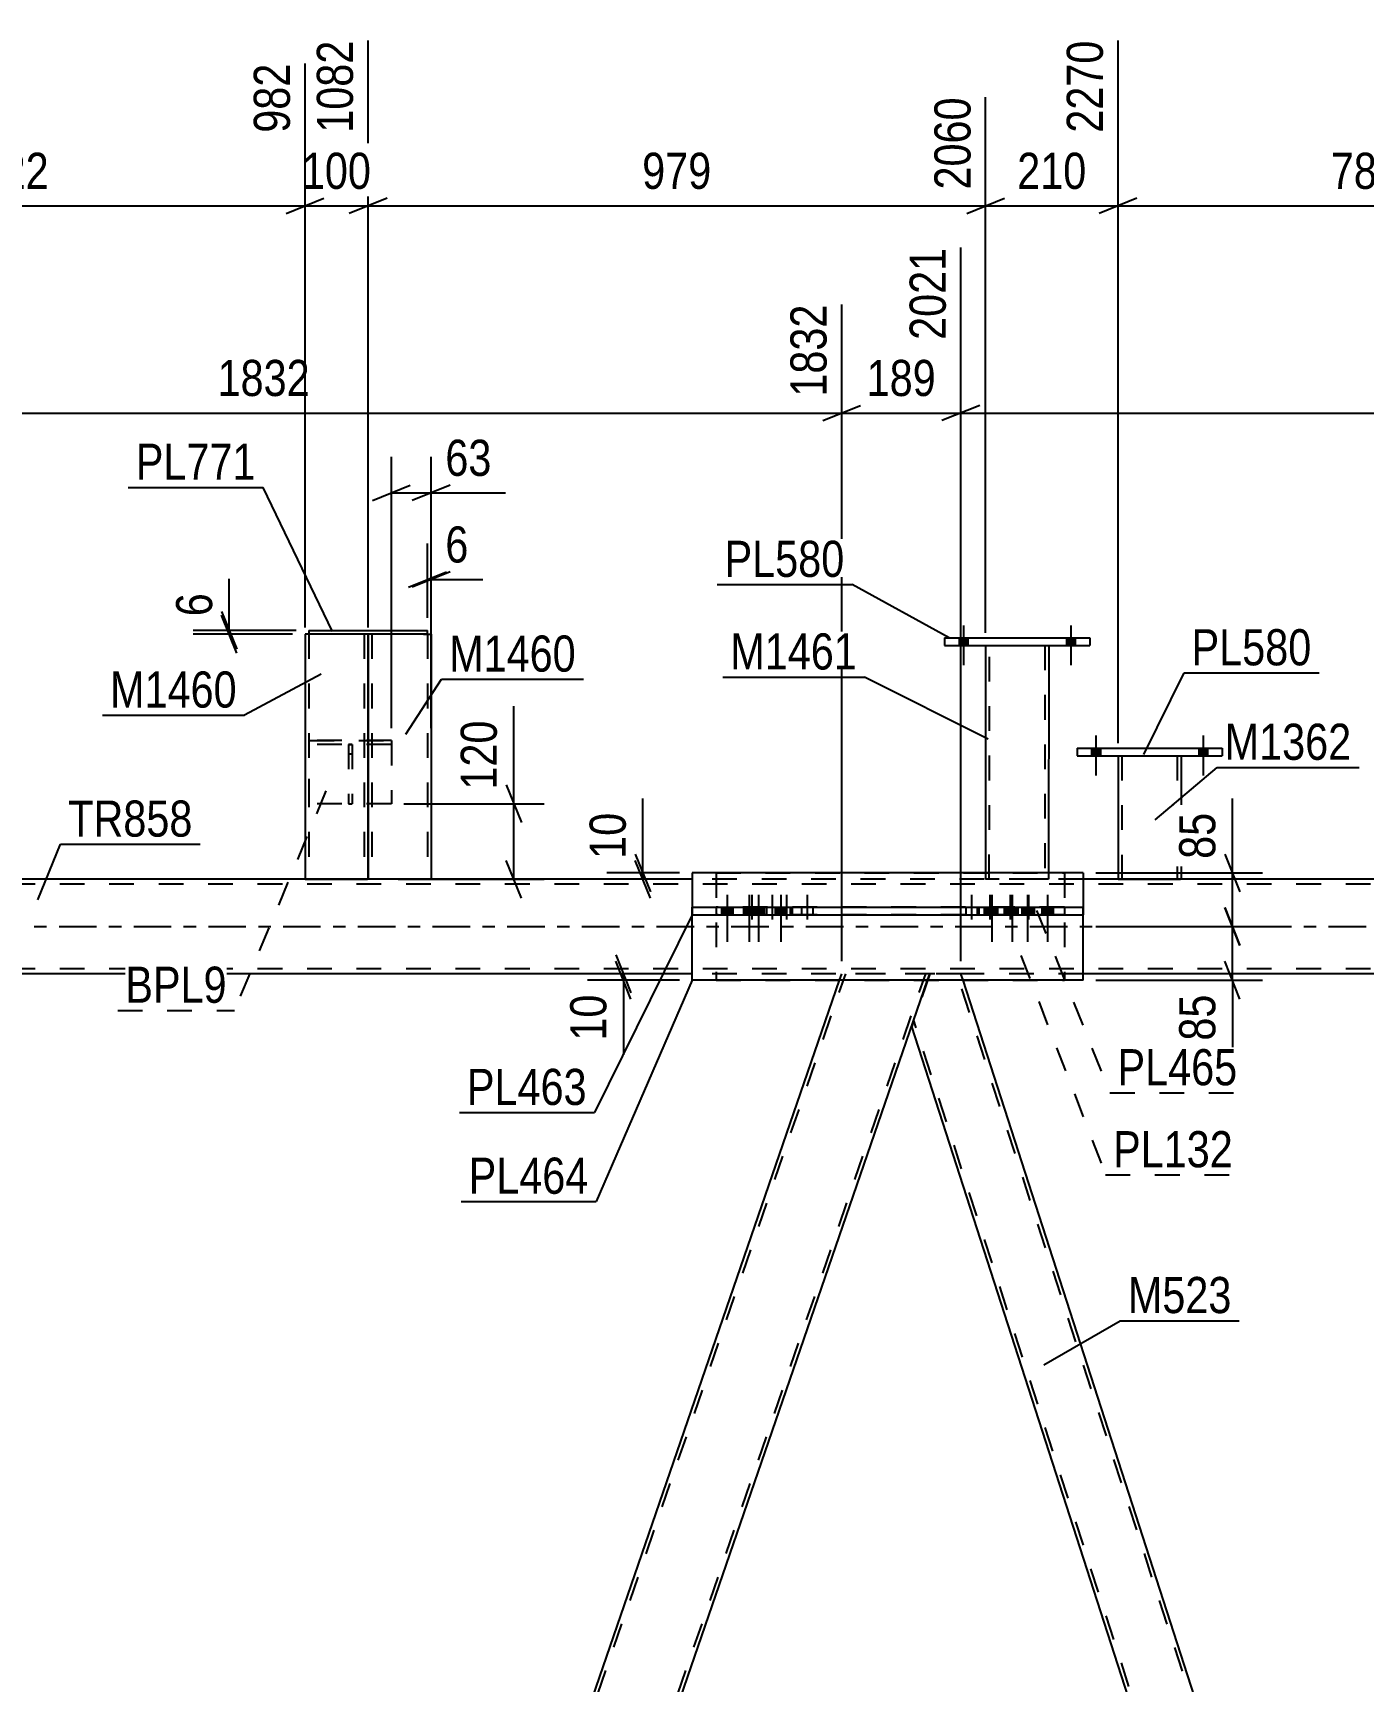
# Model space of a CAD drawing. Header units: millimetres. Extents: x 0 to 1189, y 0 to 841.
# Drawn here: x 182.4 to 287.8, y 550.2 to 680.8 of the extents above; entities that cross this region are included whole.
import ezdxf

# ---------------------------------------------------------------- set-up
doc = ezdxf.new("R2010")
doc.units = ezdxf.units.MM
doc.linetypes.add('DXK_LINE_DOT2', pattern=[3.9198, 1.9599, -1.9599])
doc.linetypes.add('DXK_LINE_DOT3', pattern=[5.9187, 2.979, -0.9799, 0.9799, -0.9799])
doc.styles.add('Arial Narrow', font='ARIALN.TTF', dxfattribs={"height": 0.2})

# ---------------------------------------------------------------- blocks, each defined once
blk = doc.blocks.new('Part-570348649-6317 - 6197')
at = {"color": 2, "linetype": 'Continuous'}
for p, q in [((234.68, 613.74), (154.91, 613.74)), ((342.71, 613.74), (265.67, 613.74)), ((234.68, 606.24), (154.91, 606.24)), ((342.71, 606.24), (265.67, 606.24))]:
    blk.add_line(p, q, dxfattribs=at)
at = {"color": 7, "linetype": 'DXK_LINE_DOT2'}
for p, q in [((1068.48, 613.34), (154.91, 613.34)), ((265.67, 613.74), (234.68, 613.74)), ((1068.48, 606.64), (154.91, 606.64)), ((265.67, 606.24), (234.68, 606.24))]:
    blk.add_line(p, q, dxfattribs=at)
at = {"color": 7, "linetype": 'DXK_LINE_DOT3'}
blk.add_line((154.91, 609.99), (1068.48, 609.99), dxfattribs=at)
blk = doc.blocks.new('Part-570348649-6438 - 6197')
at = {"color": 2, "linetype": 'Continuous'}
for p, q in [((265.18, 624.13), (265.18, 623.53)), ((265.18, 624.13), (276.68, 624.13)), ((265.18, 623.53), (276.68, 623.53)), ((276.68, 624.13), (276.68, 623.53))]:
    blk.add_line(p, q, dxfattribs=at)
blk = doc.blocks.new('Part-570348649-6253 - 6197')
at = {"color": 2, "linetype": 'Continuous'}
for p, q in [((265.67, 614.24), (234.68, 614.24)), ((234.68, 614.24), (234.68, 611.52)), ((265.67, 614.24), (265.67, 611.52)), ((234.68, 605.74), (234.68, 610.92)), ((265.67, 605.74), (265.67, 610.92)), ((265.67, 605.74), (234.68, 605.74))]:
    blk.add_line(p, q, dxfattribs=at)
at = {"color": 7, "linetype": 'DXK_LINE_DOT2'}
for p, q in [((234.68, 610.92), (234.68, 611.52)), ((265.67, 610.92), (265.67, 611.52))]:
    blk.add_line(p, q, dxfattribs=at)
blk = doc.blocks.new('Part-570348649-6284 - 6197')
at = {"color": 7, "linetype": 'DXK_LINE_DOT2'}
for p, q in [((264.18, 611.52), (236.58, 611.52)), ((236.58, 611.52), (236.58, 610.92)), ((242.45, 611.52), (242.45, 610.92)), ((257.43, 610.92), (257.43, 611.52)), ((264.18, 611.52), (264.18, 610.92)), ((264.18, 610.92), (236.58, 610.92))]:
    blk.add_line(p, q, dxfattribs=at)
blk = doc.blocks.new('Part-570348649-6286 - 6197')
at = {"color": 7, "linetype": 'DXK_LINE_DOT2'}
for p, q in [((207.44, 624.43), (207.74, 624.43)), ((207.44, 624.43), (207.44, 619.73)), ((207.74, 624.43), (207.44, 624.43)), ((207.44, 623.68), (207.74, 623.68)), ((207.74, 624.43), (207.74, 619.73)), ((207.44, 619.73), (207.74, 619.73))]:
    blk.add_line(p, q, dxfattribs=at)
blk = doc.blocks.new('Part-570348649-6433 - 6197')
at = {"color": 2, "linetype": 'Continuous'}
for p, q in [((268.43, 623.53), (268.43, 613.74)), ((273.43, 623.53), (273.43, 613.74)), ((268.43, 613.74), (273.38, 613.74)), ((273.43, 613.74), (273.38, 613.74))]:
    blk.add_line(p, q, dxfattribs=at)
at = {"color": 7, "linetype": 'DXK_LINE_DOT2'}
for p, q in [((268.43, 623.53), (273.43, 623.53)), ((268.73, 623.53), (268.73, 613.74)), ((273.13, 623.53), (273.13, 613.74)), ((273.04, 613.74), (273.06, 613.74)), ((273.06, 613.74), (273.11, 613.74)), ((273.11, 613.74), (273.13, 613.74))]:
    blk.add_line(p, q, dxfattribs=at)
blk = doc.blocks.new('Part-570348649-6377 - 6197')
at = {"color": 7, "linetype": 'DXK_LINE_DOT2'}
for p, q in [((253.51, 606.24), (252.08, 602.07)), ((255.98, 606.24), (253.51, 606.24)), ((302.46, 461.45), (255.67, 606.24)), ((256.15, 605.74), (255.98, 606.24)), ((299.43, 456.51), (252.24, 602.54)), ((300.76, 456.51), (302.62, 461.92)), ((299.12, 456.51), (298.95, 457.01)), ((300.76, 456.51), (299.12, 456.51))]:
    blk.add_line(p, q, dxfattribs=at)
at = {"color": 2, "linetype": 'Continuous'}
for p, q in [((302.62, 461.92), (256.15, 605.74)), ((298.95, 457.01), (252.08, 602.07))]:
    blk.add_line(p, q, dxfattribs=at)
blk = doc.blocks.new('Part-570348649-6382 - 6197')
at = {"color": 7, "linetype": 'DXK_LINE_DOT2'}
for p, q in [((195.31, 456.5), (246.85, 606.24)), ((201.66, 456.5), (253.19, 606.24)), ((246.36, 605.74), (246.53, 606.24)), ((253.51, 606.24), (246.53, 606.24)), ((253.34, 605.74), (253.51, 606.24)), ((195, 456.5), (195.17, 457)), ((201.98, 456.5), (195, 456.5)), ((201.98, 456.5), (202.15, 457))]:
    blk.add_line(p, q, dxfattribs=at)
at = {"color": 2, "linetype": 'Continuous'}
for p, q in [((195.17, 457), (246.36, 605.74)), ((202.15, 457), (253.34, 605.74))]:
    blk.add_line(p, q, dxfattribs=at)
blk = doc.blocks.new('Part-570348649-6422 - 6197')
at = {"color": 2, "linetype": 'Continuous'}
for p, q in [((204, 633.17), (204, 613.74)), ((208.91, 633.17), (204, 633.17)), ((209, 633.17), (209, 613.74)), ((204, 613.74), (208.95, 613.74)), ((209, 613.74), (208.95, 613.74))]:
    blk.add_line(p, q, dxfattribs=at)
at = {"color": 7, "linetype": 'DXK_LINE_DOT2'}
for p, q in [((204.3, 633.17), (204.3, 613.74)), ((208.67, 633.17), (208.7, 633.17)), ((208.7, 633.17), (208.7, 613.74)), ((208.95, 633.17), (208.91, 633.17)), ((208.95, 633.17), (208.91, 633.17)), ((209, 633.17), (208.95, 633.17)), ((208.95, 633.17), (209, 633.17)), ((208.67, 613.74), (208.7, 613.74))]:
    blk.add_line(p, q, dxfattribs=at)
blk = doc.blocks.new('Part-570348649-6427 - 6197')
at = {"color": 2, "linetype": 'Continuous'}
for p, q in [((204.3, 633.47), (204.3, 633.17)), ((204.3, 633.47), (213.7, 633.47)), ((209.09, 633.17), (208.91, 633.17)), ((213.7, 633.17), (213.7, 633.47))]:
    blk.add_line(p, q, dxfattribs=at)
at = {"color": 7, "linetype": 'DXK_LINE_DOT2'}
for p, q in [((204.3, 633.47), (213.7, 633.47)), ((208.91, 633.17), (204.3, 633.17)), ((213.7, 633.17), (204.3, 633.17)), ((213.7, 633.17), (209.09, 633.17))]:
    blk.add_line(p, q, dxfattribs=at)
blk = doc.blocks.new('Part-570348649-6570 - 6197')
at = {"color": 2, "linetype": 'Continuous'}
for p, q in [((234.68, 611.52), (265.67, 611.52)), ((234.68, 611.52), (234.68, 610.92)), ((239.97, 610.92), (239.97, 611.52)), ((259.55, 611.52), (259.55, 610.92)), ((265.67, 611.52), (265.67, 610.92)), ((234.68, 610.92), (265.67, 610.92))]:
    blk.add_line(p, q, dxfattribs=at)
blk = doc.blocks.new('Bolt-570348649-6655 - 6197')
at = {"linetype": 'Continuous'}
for points in [[(255.84, 632.27), (256.54, 632.27), (256.54, 632.87), (255.84, 632.87)], [(255.84, 632.27), (256.54, 632.27), (256.54, 632.87), (255.84, 632.87)], [(264.34, 632.27), (265.04, 632.27), (265.04, 632.87), (264.34, 632.87)], [(264.34, 632.27), (265.04, 632.27), (265.04, 632.87), (264.34, 632.87)]]:
    blk.add_hatch(color=1, dxfattribs=at).paths.add_polyline_path(points)
at = {"color": 1, "linetype": 'Continuous'}
for p, q in [((256.19, 633.87), (256.19, 630.72)), ((256.19, 633.87), (256.19, 630.72)), ((264.69, 633.87), (264.69, 630.72)), ((264.69, 633.87), (264.69, 630.72)), ((255.84, 632.87), (255.84, 632.27)), ((255.84, 632.87), (255.84, 632.27)), ((256.54, 632.87), (256.54, 632.27)), ((256.54, 632.87), (256.54, 632.27)), ((264.34, 632.87), (264.34, 632.27)), ((264.34, 632.87), (264.34, 632.27)), ((265.04, 632.87), (265.04, 632.27)), ((265.04, 632.87), (265.04, 632.27))]:
    blk.add_line(p, q, dxfattribs=at)
blk = doc.blocks.new('Bolt-570348649-6656 - 6197')
at = {"color": 1, "linetype": 'DXK_LINE_DOT2'}
for p, q in [((238.95, 611.52), (238.95, 610.92)), ((239.4, 612.52), (239.4, 608.77)), ((239.85, 611.52), (239.85, 610.92)), ((240.58, 611.52), (240.58, 610.92)), ((241.03, 612.52), (241.03, 608.77)), ((241.48, 611.52), (241.48, 610.92)), ((241.71, 611.52), (241.71, 610.92)), ((242.16, 612.52), (242.16, 608.77)), ((242.61, 611.52), (242.61, 610.92)), ((243.34, 611.52), (243.34, 610.92)), ((243.79, 612.52), (243.79, 608.77)), ((244.24, 611.52), (244.24, 610.92))]:
    blk.add_line(p, q, dxfattribs=at)
blk = doc.blocks.new('Bolt-570348649-6657 - 6197')
at = {"linetype": 'Continuous'}
for points in [[(266.33, 623.53), (267.03, 623.53), (267.03, 624.13), (266.33, 624.13)], [(266.33, 623.53), (267.03, 623.53), (267.03, 624.13), (266.33, 624.13)], [(274.83, 623.53), (275.53, 623.53), (275.53, 624.13), (274.83, 624.13)], [(274.83, 623.53), (275.53, 623.53), (275.53, 624.13), (274.83, 624.13)]]:
    blk.add_hatch(color=1, dxfattribs=at).paths.add_polyline_path(points)
at = {"color": 1, "linetype": 'Continuous'}
for p, q in [((266.68, 625.13), (266.68, 621.98)), ((266.68, 625.13), (266.68, 621.98)), ((275.18, 625.13), (275.18, 621.98)), ((275.18, 625.13), (275.18, 621.98)), ((266.33, 624.13), (266.33, 623.53)), ((266.33, 624.13), (266.33, 623.53)), ((267.03, 624.13), (267.03, 623.53)), ((267.03, 624.13), (267.03, 623.53)), ((274.83, 624.13), (274.83, 623.53)), ((274.83, 624.13), (274.83, 623.53)), ((275.53, 624.13), (275.53, 623.53)), ((275.53, 624.13), (275.53, 623.53))]:
    blk.add_line(p, q, dxfattribs=at)
blk = doc.blocks.new('Bolt-570348649-6658 - 6197')
at = {"color": 1, "linetype": 'DXK_LINE_DOT2'}
for p, q in [((256.37, 611.52), (256.37, 610.92)), ((256.82, 612.52), (256.82, 608.77)), ((257.27, 611.52), (257.27, 610.92)), ((257.82, 611.52), (257.82, 610.92)), ((258.27, 612.52), (258.27, 608.77)), ((258.72, 611.52), (258.72, 610.92)), ((259.42, 611.52), (259.42, 610.92)), ((259.87, 612.52), (259.87, 608.77)), ((260.32, 611.52), (260.32, 610.92)), ((260.88, 611.52), (260.88, 610.92)), ((261.33, 612.52), (261.33, 608.77)), ((261.78, 611.52), (261.78, 610.92))]:
    blk.add_line(p, q, dxfattribs=at)
blk = doc.blocks.new('Bolt-570348649-6681 - 6197')
at = {"linetype": 'Continuous'}
for points in [[(237.9, 611.52), (237, 611.52), (237, 610.92), (237.9, 610.92)], [(239.66, 611.52), (238.76, 611.52), (238.76, 610.92), (239.66, 610.92)], [(240.39, 611.52), (239.49, 611.52), (239.49, 610.92), (240.39, 610.92)], [(242.15, 611.52), (241.25, 611.52), (241.25, 610.92), (242.15, 610.92)]]:
    blk.add_hatch(color=1, dxfattribs=at).paths.add_polyline_path(points)
at = {"color": 1, "linetype": 'Continuous'}
for p, q in [((237, 611.52), (237, 610.92)), ((237.45, 612.52), (237.45, 608.77)), ((237.9, 611.52), (237.9, 610.92)), ((238.76, 611.52), (238.76, 610.92)), ((239.21, 612.52), (239.21, 608.77)), ((239.49, 611.52), (239.49, 610.92)), ((239.66, 611.52), (239.66, 610.92)), ((239.94, 612.52), (239.94, 608.77)), ((240.39, 611.52), (240.39, 610.92)), ((241.25, 611.52), (241.25, 610.92)), ((241.7, 612.52), (241.7, 608.77)), ((242.15, 611.52), (242.15, 610.92))]:
    blk.add_line(p, q, dxfattribs=at)
blk = doc.blocks.new('Bolt-570348649-6682 - 6197')
at = {"linetype": 'Continuous'}
for points in [[(257.98, 610.92), (258.88, 610.92), (258.88, 611.52), (257.98, 611.52)], [(259.58, 610.92), (260.48, 610.92), (260.48, 611.52), (259.58, 611.52)], [(260.8, 610.92), (261.7, 610.92), (261.7, 611.52), (260.8, 611.52)], [(262.4, 610.92), (263.3, 610.92), (263.3, 611.52), (262.4, 611.52)]]:
    blk.add_hatch(color=1, dxfattribs=at).paths.add_polyline_path(points)
at = {"color": 1, "linetype": 'Continuous'}
for p, q in [((257.98, 611.52), (257.98, 610.92)), ((258.43, 612.52), (258.43, 608.77)), ((258.88, 611.52), (258.88, 610.92)), ((259.58, 611.52), (259.58, 610.92)), ((260.03, 612.52), (260.03, 608.77)), ((260.48, 611.52), (260.48, 610.92)), ((260.8, 611.52), (260.8, 610.92)), ((261.25, 612.52), (261.25, 608.77)), ((261.7, 611.52), (261.7, 610.92)), ((262.4, 611.52), (262.4, 610.92)), ((262.85, 612.52), (262.85, 608.77)), ((263.3, 611.52), (263.3, 610.92))]:
    blk.add_line(p, q, dxfattribs=at)
blk = doc.blocks.new('Part-570348649-6799 - 6197')
at = {"color": 7, "linetype": 'DXK_LINE_DOT2'}
for p, q in [((236.58, 614.24), (236.58, 605.74)), ((236.58, 614.24), (264.18, 614.24)), ((264.18, 614.24), (264.18, 605.74)), ((236.58, 605.74), (264.18, 605.74))]:
    blk.add_line(p, q, dxfattribs=at)
blk = doc.blocks.new('Part-570348649-6853 - 6197')
at = {"color": 2, "linetype": 'Continuous'}
for p, q in [((209, 613.74), (209, 633.17)), ((213.4, 633.17), (209.09, 633.17)), ((213.4, 633.17), (214, 633.17)), ((214, 633.17), (214, 613.74))]:
    blk.add_line(p, q, dxfattribs=at)
at = {"color": 7, "linetype": 'DXK_LINE_DOT2'}
for p, q in [((209.04, 633.17), (209, 633.17)), ((209, 633.17), (209.04, 633.17)), ((209.09, 633.17), (209.04, 633.17)), ((209.04, 633.17), (209.09, 633.17)), ((209.3, 633.17), (209.3, 613.74)), ((213.67, 633.17), (213.51, 633.17)), ((213.7, 633.17), (213.67, 633.17)), ((213.7, 633.17), (213.7, 613.74)), ((214, 613.74), (209, 613.74))]:
    blk.add_line(p, q, dxfattribs=at)
blk = doc.blocks.new('Part-570348649-6858 - 6197')
at = {"color": 2, "linetype": 'Continuous'}
for p, q in [((257.94, 632.27), (257.93, 614.24)), ((262.94, 632.27), (262.93, 614.24))]:
    blk.add_line(p, q, dxfattribs=at)
at = {"color": 7, "linetype": 'DXK_LINE_DOT2'}
for p, q in [((257.94, 632.27), (262.94, 632.27)), ((258.23, 613.74), (258.24, 632.27)), ((262.64, 632.27), (262.63, 613.74)), ((257.93, 614.24), (257.93, 613.74)), ((262.93, 614.24), (262.93, 613.74)), ((262.93, 613.74), (257.93, 613.74))]:
    blk.add_line(p, q, dxfattribs=at)
blk = doc.blocks.new('Part-570348649-6863 - 6197')
at = {"color": 2, "linetype": 'Continuous'}
for p, q in [((254.69, 632.87), (254.69, 632.27)), ((254.69, 632.87), (266.19, 632.87)), ((266.19, 632.87), (266.19, 632.27)), ((254.69, 632.27), (266.19, 632.27))]:
    blk.add_line(p, q, dxfattribs=at)
blk = doc.blocks.new('Part-570348649-6959 - 6197')
at = {"color": 7, "linetype": 'DXK_LINE_DOT2'}
for p, q in [((210.84, 624.73), (204.34, 624.73)), ((204.34, 619.73), (204.34, 624.73)), ((204.34, 624.73), (210.84, 624.73)), ((210.84, 624.73), (210.84, 619.73)), ((210.84, 624.43), (204.34, 624.43)), ((210.84, 624.43), (204.34, 624.43)), ((210.84, 619.73), (204.34, 619.73))]:
    blk.add_line(p, q, dxfattribs=at)
blk = doc.blocks.new('StraightDimension-570348649-48912 - 6197')
at = {"color": 7, "linetype": 'Continuous'}
for p, q in [((228.63, 607.74), (229.83, 604.74)), ((233.68, 606.24), (226.38, 606.24)), ((229.83, 604.24), (228.63, 607.24)), ((229.23, 605.74), (229.23, 606.24)), ((233.68, 605.74), (226.38, 605.74)), ((229.23, 605.74), (229.23, 599.83)), ((229.23, 605.74), (229.23, 599.83))]:
    blk.add_line(p, q, dxfattribs=at)
at = {"color": 0}
blk.add_wipeout([(228.48, 605.21), (224.28, 605.21), (224.28, 600.35), (228.48, 600.35)], dxfattribs=at)
at = {"color": 3, "style": 'Arial Narrow'}
blk.add_text('10', height=2.863, rotation=90.0002, dxfattribs=at).set_placement((227.88, 600.95))
blk = doc.blocks.new('StraightDimension-570348649-38596 - 6197')
at = {"color": 7, "linetype": 'Continuous'}
for p, q in [((255.98, 607.24), (255.98, 663.81)), ((352.29, 607.24), (352.29, 659.31)), ((257.48, 651.3), (254.48, 650.1)), ((255.98, 650.7), (352.29, 650.7)), ((350.79, 650.1), (353.79, 651.3))]:
    blk.add_line(p, q, dxfattribs=at)
at = {"color": 0}
blk.add_wipeout([(308.39, 651.45), (308.39, 655.65), (299.88, 655.65), (299.88, 651.45)], dxfattribs=at)
at = {"color": 3, "style": 'Arial Narrow'}
blk.add_text('1926', height=2.863, dxfattribs=at).set_placement((300.48, 652.05))
at = {"color": 0, "linetype": 'Continuous'}
blk.add_wipeout([(351.69, 659.91), (347.49, 659.91), (347.49, 651.4), (351.69, 651.4)], dxfattribs=at)
at = {"color": 3, "linetype": 'Continuous', "style": 'Arial Narrow'}
blk.add_text('3947', height=2.863, rotation=90.0002, dxfattribs=at).set_placement((351.09, 652))
blk = doc.blocks.new('StraightDimension-570348649-38597 - 6197')
at = {"color": 7, "linetype": 'Continuous'}
for p, q in [((255.98, 607.24), (255.98, 663.81)), ((246.53, 607.24), (246.53, 659.31)), ((245.03, 650.1), (248.03, 651.3)), ((246.53, 650.7), (255.98, 650.7)), ((257.48, 651.3), (254.48, 650.1))]:
    blk.add_line(p, q, dxfattribs=at)
at = {"color": 0}
blk.add_wipeout([(254.6, 651.45), (254.6, 655.65), (247.91, 655.65), (247.91, 651.45)], dxfattribs=at)
at = {"color": 3, "style": 'Arial Narrow'}
blk.add_text('189', height=2.863, dxfattribs=at).set_placement((248.51, 652.05))
at = {"color": 0, "linetype": 'Continuous'}
blk.add_wipeout([(255.38, 664.41), (251.18, 664.41), (251.18, 655.9), (255.38, 655.9)], dxfattribs=at)
at = {"color": 3, "linetype": 'Continuous', "style": 'Arial Narrow'}
blk.add_text('2021', height=2.863, rotation=90.0002, dxfattribs=at).set_placement((254.78, 656.5))
blk = doc.blocks.new('StraightDimension-570348649-38598 - 6197')
at = {"color": 7, "linetype": 'Continuous'}
for p, q in [((246.53, 607.24), (246.53, 659.31)), ((154.91, 614.74), (154.91, 653.83)), ((156.41, 651.3), (153.41, 650.1)), ((154.91, 650.7), (246.53, 650.7)), ((245.03, 650.1), (248.03, 651.3))]:
    blk.add_line(p, q, dxfattribs=at)
at = {"color": 0}
blk.add_wipeout([(204.98, 651.45), (204.98, 655.65), (196.47, 655.65), (196.47, 651.45)], dxfattribs=at)
at = {"color": 3, "style": 'Arial Narrow'}
blk.add_text('1832', height=2.863, dxfattribs=at).set_placement((197.07, 652.05))
at = {"color": 0, "linetype": 'Continuous'}
for points in [[(245.93, 659.91), (241.73, 659.91), (241.73, 651.4), (245.93, 651.4)], [(154.31, 654.43), (150.11, 654.43), (150.11, 651.4), (154.31, 651.4)]]:
    blk.add_wipeout(points, dxfattribs=at)
at = {"color": 3, "linetype": 'Continuous', "style": 'Arial Narrow'}
for s, height, p in [('1832', 2.863, (245.33, 652)), ('0', 2.86, (153.71, 652))]:
    blk.add_text(s, height=height, rotation=90.0002, dxfattribs=at).set_placement(p)
blk = doc.blocks.new('StraightDimension-570348649-39416 - 6197')
at = {"color": 7, "linetype": 'Continuous'}
for p, q in [((268.43, 624.53), (268.43, 680.23)), ((307.63, 633.27), (307.63, 675.73)), ((269.93, 667.72), (266.93, 666.52)), ((306.13, 666.52), (309.13, 667.72)), ((268.43, 667.12), (307.63, 667.12))]:
    blk.add_line(p, q, dxfattribs=at)
at = {"color": 0}
blk.add_wipeout([(291.37, 667.87), (291.37, 672.07), (284.69, 672.07), (284.69, 667.87)], dxfattribs=at)
at = {"color": 3, "style": 'Arial Narrow'}
blk.add_text('784', height=2.863, dxfattribs=at).set_placement((285.29, 668.47))
at = {"color": 0, "linetype": 'Continuous'}
blk.add_wipeout([(307.03, 676.33), (302.83, 676.33), (302.83, 667.82), (307.03, 667.82)], dxfattribs=at)
at = {"color": 3, "linetype": 'Continuous', "style": 'Arial Narrow'}
blk.add_text('3054', height=2.863, rotation=90.0002, dxfattribs=at).set_placement((306.43, 668.42))
blk = doc.blocks.new('StraightDimension-570348649-39417 - 6197')
at = {"color": 7, "linetype": 'Continuous'}
for p, q in [((268.43, 624.53), (268.43, 680.23)), ((257.94, 633.27), (257.94, 675.73)), ((256.44, 666.52), (259.44, 667.72)), ((269.93, 667.72), (266.93, 666.52)), ((257.94, 667.12), (268.43, 667.12))]:
    blk.add_line(p, q, dxfattribs=at)
at = {"color": 0}
blk.add_wipeout([(266.53, 667.87), (266.53, 672.07), (259.84, 672.07), (259.84, 667.87)], dxfattribs=at)
at = {"color": 3, "style": 'Arial Narrow'}
blk.add_text('210', height=2.863, dxfattribs=at).set_placement((260.44, 668.47))
at = {"color": 0, "linetype": 'Continuous'}
blk.add_wipeout([(267.83, 680.83), (263.63, 680.83), (263.63, 672.32), (267.83, 672.32)], dxfattribs=at)
at = {"color": 3, "linetype": 'Continuous', "style": 'Arial Narrow'}
blk.add_text('2270', height=2.863, rotation=90.0002, dxfattribs=at).set_placement((267.23, 672.92))
blk = doc.blocks.new('StraightDimension-570348649-39418 - 6197')
at = {"color": 7, "linetype": 'Continuous'}
for p, q in [((209, 633.7), (209, 680.23)), ((257.94, 633.27), (257.94, 675.73)), ((210.5, 667.72), (207.5, 666.52)), ((256.44, 666.52), (259.44, 667.72)), ((209, 667.12), (257.94, 667.12))]:
    blk.add_line(p, q, dxfattribs=at)
at = {"color": 0}
blk.add_wipeout([(236.81, 667.87), (236.81, 672.07), (230.12, 672.07), (230.12, 667.87)], dxfattribs=at)
at = {"color": 3, "style": 'Arial Narrow'}
blk.add_text('979', height=2.863, dxfattribs=at).set_placement((230.72, 668.47))
at = {"color": 0, "linetype": 'Continuous'}
blk.add_wipeout([(257.34, 676.33), (253.14, 676.33), (253.14, 667.82), (257.34, 667.82)], dxfattribs=at)
at = {"color": 3, "linetype": 'Continuous', "style": 'Arial Narrow'}
blk.add_text('2060', height=2.863, rotation=90.0002, dxfattribs=at).set_placement((256.74, 668.42))
blk = doc.blocks.new('StraightDimension-570348649-39419 - 6197')
at = {"color": 7, "linetype": 'Continuous'}
for p, q in [((209, 633.7), (209, 680.23)), ((204, 633.7), (204, 678.4)), ((202.5, 666.52), (205.5, 667.72)), ((210.5, 667.72), (207.5, 666.52)), ((204, 667.12), (209, 667.12))]:
    blk.add_line(p, q, dxfattribs=at)
at = {"color": 0}
blk.add_wipeout([(209.84, 667.87), (209.84, 672.07), (203.15, 672.07), (203.15, 667.87)], dxfattribs=at)
at = {"color": 3, "style": 'Arial Narrow'}
blk.add_text('100', height=2.863, dxfattribs=at).set_placement((203.75, 668.47))
at = {"color": 0, "linetype": 'Continuous'}
blk.add_wipeout([(208.4, 680.83), (204.2, 680.83), (204.2, 672.32), (208.4, 672.32)], dxfattribs=at)
at = {"color": 3, "linetype": 'Continuous', "style": 'Arial Narrow'}
blk.add_text('1082', height=2.863, rotation=90.0002, dxfattribs=at).set_placement((207.8, 672.92))
blk = doc.blocks.new('StraightDimension-570348649-39420 - 6197')
at = {"color": 7, "linetype": 'Continuous'}
for p, q in [((157.91, 633.7), (157.91, 679.87)), ((204, 633.7), (204, 678.4)), ((159.41, 667.72), (156.41, 666.52)), ((202.5, 666.52), (205.5, 667.72)), ((157.91, 667.12), (204, 667.12))]:
    blk.add_line(p, q, dxfattribs=at)
at = {"color": 0}
blk.add_wipeout([(184.3, 667.87), (184.3, 672.07), (177.61, 672.07), (177.61, 667.87)], dxfattribs=at)
at = {"color": 3, "style": 'Arial Narrow'}
blk.add_text('922', height=2.863, dxfattribs=at).set_placement((178.21, 668.47))
at = {"color": 0, "linetype": 'Continuous'}
blk.add_wipeout([(203.4, 679), (199.2, 679), (199.2, 672.32), (203.4, 672.32)], dxfattribs=at)
at = {"color": 3, "linetype": 'Continuous', "style": 'Arial Narrow'}
blk.add_text('982', height=2.863, rotation=90.0002, dxfattribs=at).set_placement((202.8, 672.92))
blk = doc.blocks.new('StraightDimension-570348649-39841 - 6197')
at = {"color": 7, "linetype": 'Continuous'}
for p, q in [((220.55, 619.73), (220.55, 627.46)), ((220.55, 619.73), (220.55, 627.46)), ((219.95, 621.23), (221.15, 618.23)), ((211.84, 619.73), (222.95, 619.73)), ((220.55, 613.74), (220.55, 619.73)), ((221.15, 612.24), (219.95, 615.24)), ((211.38, 613.74), (222.95, 613.74))]:
    blk.add_line(p, q, dxfattribs=at)
at = {"color": 0}
blk.add_wipeout([(219.8, 626.94), (215.6, 626.94), (215.6, 620.25), (219.8, 620.25)], dxfattribs=at)
at = {"color": 3, "style": 'Arial Narrow'}
blk.add_text('120', height=2.863, rotation=90.0002, dxfattribs=at).set_placement((219.2, 620.85))
blk = doc.blocks.new('StraightDimension-570348649-39859 - 6197')
at = {"color": 7, "linetype": 'Continuous'}
for p, q in [((210.84, 625.73), (210.84, 647.22)), ((214, 625.73), (214, 647.22)), ((209.34, 643.77), (212.34, 644.97)), ((210.84, 644.37), (214, 644.37)), ((215.5, 644.97), (212.5, 643.77)), ((214, 644.37), (219.9, 644.37)), ((214, 644.37), (219.9, 644.37))]:
    blk.add_line(p, q, dxfattribs=at)
at = {"color": 0}
blk.add_wipeout([(219.38, 645.12), (219.38, 649.32), (214.52, 649.32), (214.52, 645.12)], dxfattribs=at)
at = {"color": 3, "style": 'Arial Narrow'}
blk.add_text('63', height=2.863, dxfattribs=at).set_placement((215.12, 645.72))
blk = doc.blocks.new('StraightDimension-570348649-39869 - 6197')
at = {"color": 7, "linetype": 'Continuous'}
for p, q in [((213.7, 634.47), (213.7, 640.35)), ((214, 634.17), (214, 640.35)), ((212.2, 636.9), (215.2, 638.1)), ((215.5, 638.1), (212.5, 636.9)), ((213.7, 637.5), (214, 637.5)), ((214, 637.5), (218.08, 637.5)), ((214, 637.5), (218.08, 637.5))]:
    blk.add_line(p, q, dxfattribs=at)
at = {"color": 0}
blk.add_wipeout([(217.55, 638.25), (217.55, 642.45), (214.52, 642.45), (214.52, 638.25)], dxfattribs=at)
at = {"color": 3, "style": 'Arial Narrow'}
blk.add_text('6', height=2.86, dxfattribs=at).set_placement((215.12, 638.85))
blk = doc.blocks.new('StraightDimension-570348649-39890 - 6197')
at = {"color": 7, "linetype": 'Continuous'}
for p, q in [((197.99, 633.47), (197.99, 637.55)), ((197.99, 633.47), (197.99, 637.55)), ((197.39, 634.97), (198.59, 631.97)), ((198.59, 631.67), (197.39, 634.67)), ((203.3, 633.47), (195.14, 633.47)), ((203, 633.17), (195.14, 633.17)), ((197.99, 633.17), (197.99, 633.47))]:
    blk.add_line(p, q, dxfattribs=at)
at = {"color": 0}
blk.add_wipeout([(197.24, 637.02), (193.04, 637.02), (193.04, 633.99), (197.24, 633.99)], dxfattribs=at)
at = {"color": 3, "style": 'Arial Narrow'}
blk.add_text('6', height=2.86, rotation=90.0002, dxfattribs=at).set_placement((196.64, 634.59))
blk = doc.blocks.new('StraightDimension-570348649-48871 - 6197')
at = {"color": 7, "linetype": 'Continuous'}
for p, q in [((230.77, 614.24), (230.77, 620.14)), ((230.77, 614.24), (230.77, 620.14)), ((230.17, 615.74), (231.37, 612.74)), ((233.68, 614.24), (227.92, 614.24)), ((231.37, 612.24), (230.17, 615.24)), ((230.77, 613.74), (230.77, 614.24)), ((233.68, 613.74), (227.92, 613.74))]:
    blk.add_line(p, q, dxfattribs=at)
at = {"color": 0}
blk.add_wipeout([(230.02, 619.62), (225.82, 619.62), (225.82, 614.76), (230.02, 614.76)], dxfattribs=at)
at = {"color": 3, "style": 'Arial Narrow'}
blk.add_text('10', height=2.863, rotation=90.0002, dxfattribs=at).set_placement((229.42, 615.36))
blk = doc.blocks.new('StraightDimension-570348649-48929 - 6197')
at = {"color": 7, "linetype": 'Continuous'}
for p, q in [((277.49, 614.24), (277.49, 620.14)), ((277.49, 614.24), (277.49, 620.14)), ((276.89, 615.74), (278.09, 612.74)), ((266.67, 614.24), (279.89, 614.24)), ((277.49, 609.99), (277.49, 614.24)), ((278.09, 608.49), (276.89, 611.49)), ((266.67, 609.99), (279.89, 609.99))]:
    blk.add_line(p, q, dxfattribs=at)
at = {"color": 0}
blk.add_wipeout([(276.74, 619.62), (272.54, 619.62), (272.54, 614.76), (276.74, 614.76)], dxfattribs=at)
at = {"color": 3, "style": 'Arial Narrow'}
blk.add_text('85', height=2.863, rotation=90.0002, dxfattribs=at).set_placement((276.14, 615.36))
blk = doc.blocks.new('StraightDimension-570348649-48930 - 6197')
at = {"color": 7, "linetype": 'Continuous'}
for p, q in [((276.89, 611.49), (278.09, 608.49)), ((266.67, 609.99), (279.89, 609.99)), ((277.49, 605.74), (277.49, 609.99)), ((278.09, 604.24), (276.89, 607.24)), ((266.67, 605.74), (279.89, 605.74)), ((277.49, 605.74), (277.49, 599.83)), ((277.49, 605.74), (277.49, 599.83))]:
    blk.add_line(p, q, dxfattribs=at)
at = {"color": 0}
blk.add_wipeout([(276.74, 605.21), (272.54, 605.21), (272.54, 600.35), (276.74, 600.35)], dxfattribs=at)
at = {"color": 3, "style": 'Arial Narrow'}
blk.add_text('85', height=2.863, rotation=90.0002, dxfattribs=at).set_placement((276.14, 600.95))
blk = doc.blocks.new('Mark-570348649-27980 - 6197')
at = {"color": 0}
blk.add_wipeout([(277.55, 590.91), (277.55, 593.91), (268.04, 593.91), (268.04, 590.91)], dxfattribs=at)
blk.add_wipeout([(277.55, 590.91), (277.55, 593.91), (268.04, 593.91), (268.04, 590.91)], dxfattribs=at)
at = {"color": 30, "linetype": 'DXK_LINE_DOT2'}
for p, q in [((260.74, 607.7), (267.44, 590.31)), ((267.44, 590.31), (278.15, 590.31))]:
    blk.add_line(p, q, dxfattribs=at)
at = {"color": 3, "style": 'Arial Narrow'}
blk.add_text('PL132', height=2.863, dxfattribs=at).set_placement((268.04, 590.91))
blk = doc.blocks.new('Mark-570348649-27435 - 6197')
at = {"color": 0}
blk.add_wipeout([(277.43, 579.35), (277.43, 582.35), (269.21, 582.35), (269.21, 579.35)], dxfattribs=at)
blk.add_wipeout([(277.43, 579.35), (277.43, 582.35), (269.21, 582.35), (269.21, 579.35)], dxfattribs=at)
at = {"color": 30, "linetype": 'Continuous'}
for p, q in [((262.55, 575.25), (268.61, 578.75)), ((268.61, 578.75), (278.03, 578.75))]:
    blk.add_line(p, q, dxfattribs=at)
at = {"color": 3, "style": 'Arial Narrow'}
blk.add_text('M523', height=2.863, dxfattribs=at).set_placement((269.21, 579.35))
blk = doc.blocks.new('Mark-570348649-27658 - 6197')
at = {"color": 0}
blk.add_wipeout([(198.6, 627.35), (198.6, 630.35), (188.55, 630.35), (188.55, 627.35)], dxfattribs=at)
blk.add_wipeout([(198.6, 627.35), (198.6, 630.35), (188.55, 630.35), (188.55, 627.35)], dxfattribs=at)
at = {"color": 30, "linetype": 'Continuous'}
for p in [(205.27, 630.01), (187.95, 626.75)]:
    blk.add_line(p, (199.2, 626.75), dxfattribs=at)
at = {"color": 3, "style": 'Arial Narrow'}
blk.add_text('M1460', height=2.863, dxfattribs=at).set_placement((188.55, 627.35))
blk = doc.blocks.new('Mark-570348649-27774 - 6197')
at = {"color": 0}
blk.add_wipeout([(247.75, 630.37), (247.75, 633.37), (237.7, 633.37), (237.7, 630.37)], dxfattribs=at)
blk.add_wipeout([(247.75, 630.37), (247.75, 633.37), (237.7, 633.37), (237.7, 630.37)], dxfattribs=at)
at = {"color": 30, "linetype": 'Continuous'}
for p in [(237.1, 629.77), (258.13, 624.86)]:
    blk.add_line(p, (248.35, 629.77), dxfattribs=at)
at = {"color": 3, "style": 'Arial Narrow'}
blk.add_text('M1461', height=2.863, dxfattribs=at).set_placement((237.7, 630.37))
blk = doc.blocks.new('Mark-570348649-27699 - 6197')
at = {"color": 0}
blk.add_wipeout([(286.93, 623.21), (286.93, 626.21), (276.88, 626.21), (276.88, 623.21)], dxfattribs=at)
blk.add_wipeout([(286.93, 623.21), (286.93, 626.21), (276.88, 626.21), (276.88, 623.21)], dxfattribs=at)
at = {"color": 30, "linetype": 'Continuous'}
for p, q in [((271.38, 618.46), (276.28, 622.61)), ((276.28, 622.61), (287.53, 622.61))]:
    blk.add_line(p, q, dxfattribs=at)
at = {"color": 3, "style": 'Arial Narrow'}
blk.add_text('M1362', height=2.863, dxfattribs=at).set_placement((276.88, 623.21))
blk = doc.blocks.new('Mark-570348649-27949 - 6197')
at = {"color": 0}
blk.add_wipeout([(195.09, 617.12), (195.09, 620.12), (185.23, 620.12), (185.23, 617.12)], dxfattribs=at)
blk.add_wipeout([(195.09, 617.12), (195.09, 620.12), (185.23, 620.12), (185.23, 617.12)], dxfattribs=at)
at = {"color": 30, "linetype": 'Continuous'}
for p, q in [((182.82, 612.11), (184.63, 616.52)), ((184.63, 616.52), (195.69, 616.52))]:
    blk.add_line(p, q, dxfattribs=at)
at = {"color": 3, "style": 'Arial Narrow'}
blk.add_text('TR858', height=2.863, dxfattribs=at).set_placement((185.23, 617.12))
blk = doc.blocks.new('Mark-570348649-27661 - 6197')
at = {"color": 0}
blk.add_wipeout([(200.09, 645.41), (200.09, 648.41), (190.59, 648.41), (190.59, 645.41)], dxfattribs=at)
blk.add_wipeout([(200.09, 645.41), (200.09, 648.41), (190.59, 648.41), (190.59, 645.41)], dxfattribs=at)
at = {"color": 30, "linetype": 'Continuous'}
for p in [(189.99, 644.81), (206.19, 633.39)]:
    blk.add_line(p, (200.69, 644.81), dxfattribs=at)
at = {"color": 3, "style": 'Arial Narrow'}
blk.add_text('PL771', height=2.863, dxfattribs=at).set_placement((190.59, 645.41))
blk = doc.blocks.new('Mark-570348649-27664 - 6197')
at = {"color": 0}
blk.add_wipeout([(225.47, 630.2), (225.47, 633.2), (215.42, 633.2), (215.42, 630.2)], dxfattribs=at)
blk.add_wipeout([(225.47, 630.2), (225.47, 633.2), (215.42, 633.2), (215.42, 630.2)], dxfattribs=at)
at = {"color": 30, "linetype": 'Continuous'}
for p, q in [((211.99, 625.24), (214.82, 629.6)), ((214.82, 629.6), (226.07, 629.6))]:
    blk.add_line(p, q, dxfattribs=at)
at = {"color": 3, "style": 'Arial Narrow'}
blk.add_text('M1460', height=2.863, dxfattribs=at).set_placement((215.42, 630.2))
blk = doc.blocks.new('Mark-570348649-27667 - 6197')
at = {"color": 0}
blk.add_wipeout([(197.8, 603.95), (197.8, 606.95), (189.76, 606.95), (189.76, 603.95)], dxfattribs=at)
blk.add_wipeout([(197.8, 603.95), (197.8, 606.95), (189.76, 606.95), (189.76, 603.95)], dxfattribs=at)
at = {"color": 30, "linetype": 'DXK_LINE_DOT2'}
for p in [(205.66, 620.74), (189.16, 603.35)]:
    blk.add_line(p, (198.4, 603.35), dxfattribs=at)
at = {"color": 3, "style": 'Arial Narrow'}
blk.add_text('BPL9', height=2.863, dxfattribs=at).set_placement((189.76, 603.95))
blk = doc.blocks.new('Mark-570348649-27702 - 6197')
at = {"color": 0}
blk.add_wipeout([(283.77, 630.7), (283.77, 633.7), (274.26, 633.7), (274.26, 630.7)], dxfattribs=at)
blk.add_wipeout([(283.77, 630.7), (283.77, 633.7), (274.26, 633.7), (274.26, 630.7)], dxfattribs=at)
at = {"color": 30, "linetype": 'Continuous'}
for p, q in [((270.47, 623.63), (273.66, 630.1)), ((273.66, 630.1), (284.37, 630.1))]:
    blk.add_line(p, q, dxfattribs=at)
at = {"color": 3, "style": 'Arial Narrow'}
blk.add_text('PL580', height=2.863, dxfattribs=at).set_placement((274.26, 630.7))
blk = doc.blocks.new('Mark-570348649-27777 - 6197')
at = {"color": 0}
blk.add_wipeout([(246.75, 637.71), (246.75, 640.71), (237.25, 640.71), (237.25, 637.71)], dxfattribs=at)
blk.add_wipeout([(246.75, 637.71), (246.75, 640.71), (237.25, 640.71), (237.25, 637.71)], dxfattribs=at)
at = {"color": 30, "linetype": 'Continuous'}
for p in [(236.65, 637.11), (255.04, 632.87)]:
    blk.add_line(p, (247.35, 637.11), dxfattribs=at)
at = {"color": 3, "style": 'Arial Narrow'}
blk.add_text('PL580', height=2.863, dxfattribs=at).set_placement((237.25, 637.71))
blk = doc.blocks.new('Mark-570348649-27971 - 6197')
at = {"color": 0}
blk.add_wipeout([(226.47, 588.81), (226.47, 591.81), (216.97, 591.81), (216.97, 588.81)], dxfattribs=at)
blk.add_wipeout([(226.47, 588.81), (226.47, 591.81), (216.97, 591.81), (216.97, 588.81)], dxfattribs=at)
at = {"color": 30, "linetype": 'Continuous'}
for p in [(234.68, 605.74), (216.37, 588.21)]:
    blk.add_line(p, (227.07, 588.21), dxfattribs=at)
at = {"color": 3, "style": 'Arial Narrow'}
blk.add_text('PL464', height=2.863, dxfattribs=at).set_placement((216.97, 588.81))
blk = doc.blocks.new('Mark-570348649-27974 - 6197')
at = {"color": 0}
blk.add_wipeout([(277.9, 597.41), (277.9, 600.41), (268.39, 600.41), (268.39, 597.41)], dxfattribs=at)
blk.add_wipeout([(277.9, 597.41), (277.9, 600.41), (268.39, 600.41), (268.39, 597.41)], dxfattribs=at)
at = {"color": 30, "linetype": 'DXK_LINE_DOT2'}
for p, q in [((261.98, 611.27), (267.79, 596.81)), ((267.79, 596.81), (278.5, 596.81))]:
    blk.add_line(p, q, dxfattribs=at)
at = {"color": 3, "style": 'Arial Narrow'}
blk.add_text('PL465', height=2.863, dxfattribs=at).set_placement((268.39, 597.41))
blk = doc.blocks.new('Mark-570348649-27977 - 6197')
at = {"color": 0}
blk.add_wipeout([(226.33, 595.85), (226.33, 598.85), (216.83, 598.85), (216.83, 595.85)], dxfattribs=at)
blk.add_wipeout([(226.33, 595.85), (226.33, 598.85), (216.83, 598.85), (216.83, 595.85)], dxfattribs=at)
at = {"color": 30, "linetype": 'Continuous'}
for p in [(234.68, 610.92), (216.23, 595.25)]:
    blk.add_line(p, (226.93, 595.25), dxfattribs=at)
at = {"color": 3, "style": 'Arial Narrow'}
blk.add_text('PL463', height=2.863, dxfattribs=at).set_placement((216.83, 595.85))

msp = doc.modelspace()

# ---------------------------------------------------------------- block references
for name in ['Bolt-570348649-6655 - 6197', 'Part-570348649-6422 - 6197', 'Part-570348649-6427 - 6197', 'Part-570348649-6853 - 6197', 'Part-570348649-6863 - 6197', 'Part-570348649-6858 - 6197', 'Part-570348649-6959 - 6197', 'Bolt-570348649-6657 - 6197', 'Part-570348649-6286 - 6197', 'Part-570348649-6438 - 6197', 'Part-570348649-6433 - 6197', 'Part-570348649-6253 - 6197', 'Part-570348649-6799 - 6197', 'Part-570348649-6317 - 6197', 'Part-570348649-6570 - 6197', 'Part-570348649-6284 - 6197', 'Bolt-570348649-6681 - 6197', 'Bolt-570348649-6656 - 6197', 'Bolt-570348649-6658 - 6197', 'Bolt-570348649-6682 - 6197', 'Part-570348649-6382 - 6197', 'Part-570348649-6377 - 6197']:
    msp.add_blockref(name, (0, 0))

# ---------------------------------------------------------------- next in the draw order: block references
for name in ['StraightDimension-570348649-38596 - 6197', 'StraightDimension-570348649-48912 - 6197', 'Mark-570348649-27435 - 6197']:
    msp.add_blockref(name, (0, 0))

# ---------------------------------------------------------------- next in the draw order: block references
for name in ['StraightDimension-570348649-39416 - 6197', 'StraightDimension-570348649-38597 - 6197', 'StraightDimension-570348649-48929 - 6197', 'Mark-570348649-27971 - 6197']:
    msp.add_blockref(name, (0, 0))

# ---------------------------------------------------------------- next in the draw order: block references
for name in ['StraightDimension-570348649-39417 - 6197', 'StraightDimension-570348649-38598 - 6197', 'Mark-570348649-27699 - 6197', 'StraightDimension-570348649-48930 - 6197']:
    msp.add_blockref(name, (0, 0))

# ---------------------------------------------------------------- next in the draw order: block references
for name in ['StraightDimension-570348649-39418 - 6197', 'Mark-570348649-27702 - 6197', 'Mark-570348649-27658 - 6197', 'StraightDimension-570348649-39841 - 6197', 'Mark-570348649-27949 - 6197', 'StraightDimension-570348649-48871 - 6197', 'Mark-570348649-27977 - 6197', 'Mark-570348649-27980 - 6197']:
    msp.add_blockref(name, (0, 0))

# ---------------------------------------------------------------- next in the draw order: block references
for name in ['StraightDimension-570348649-39419 - 6197', 'Mark-570348649-27774 - 6197', 'Mark-570348649-27667 - 6197', 'Mark-570348649-27974 - 6197']:
    msp.add_blockref(name, (0, 0))

# ---------------------------------------------------------------- next in the draw order: block references
for name in ['StraightDimension-570348649-39420 - 6197', 'StraightDimension-570348649-39859 - 6197', 'Mark-570348649-27777 - 6197']:
    msp.add_blockref(name, (0, 0))

# ---------------------------------------------------------------- next in the draw order: block references
for name in ['StraightDimension-570348649-39869 - 6197', 'StraightDimension-570348649-39890 - 6197', 'Mark-570348649-27664 - 6197']:
    msp.add_blockref(name, (0, 0))

# ---------------------------------------------------------------- next in the draw order: block references
msp.add_blockref('Mark-570348649-27661 - 6197', (0, 0))

doc.saveas('drawing.dxf')
